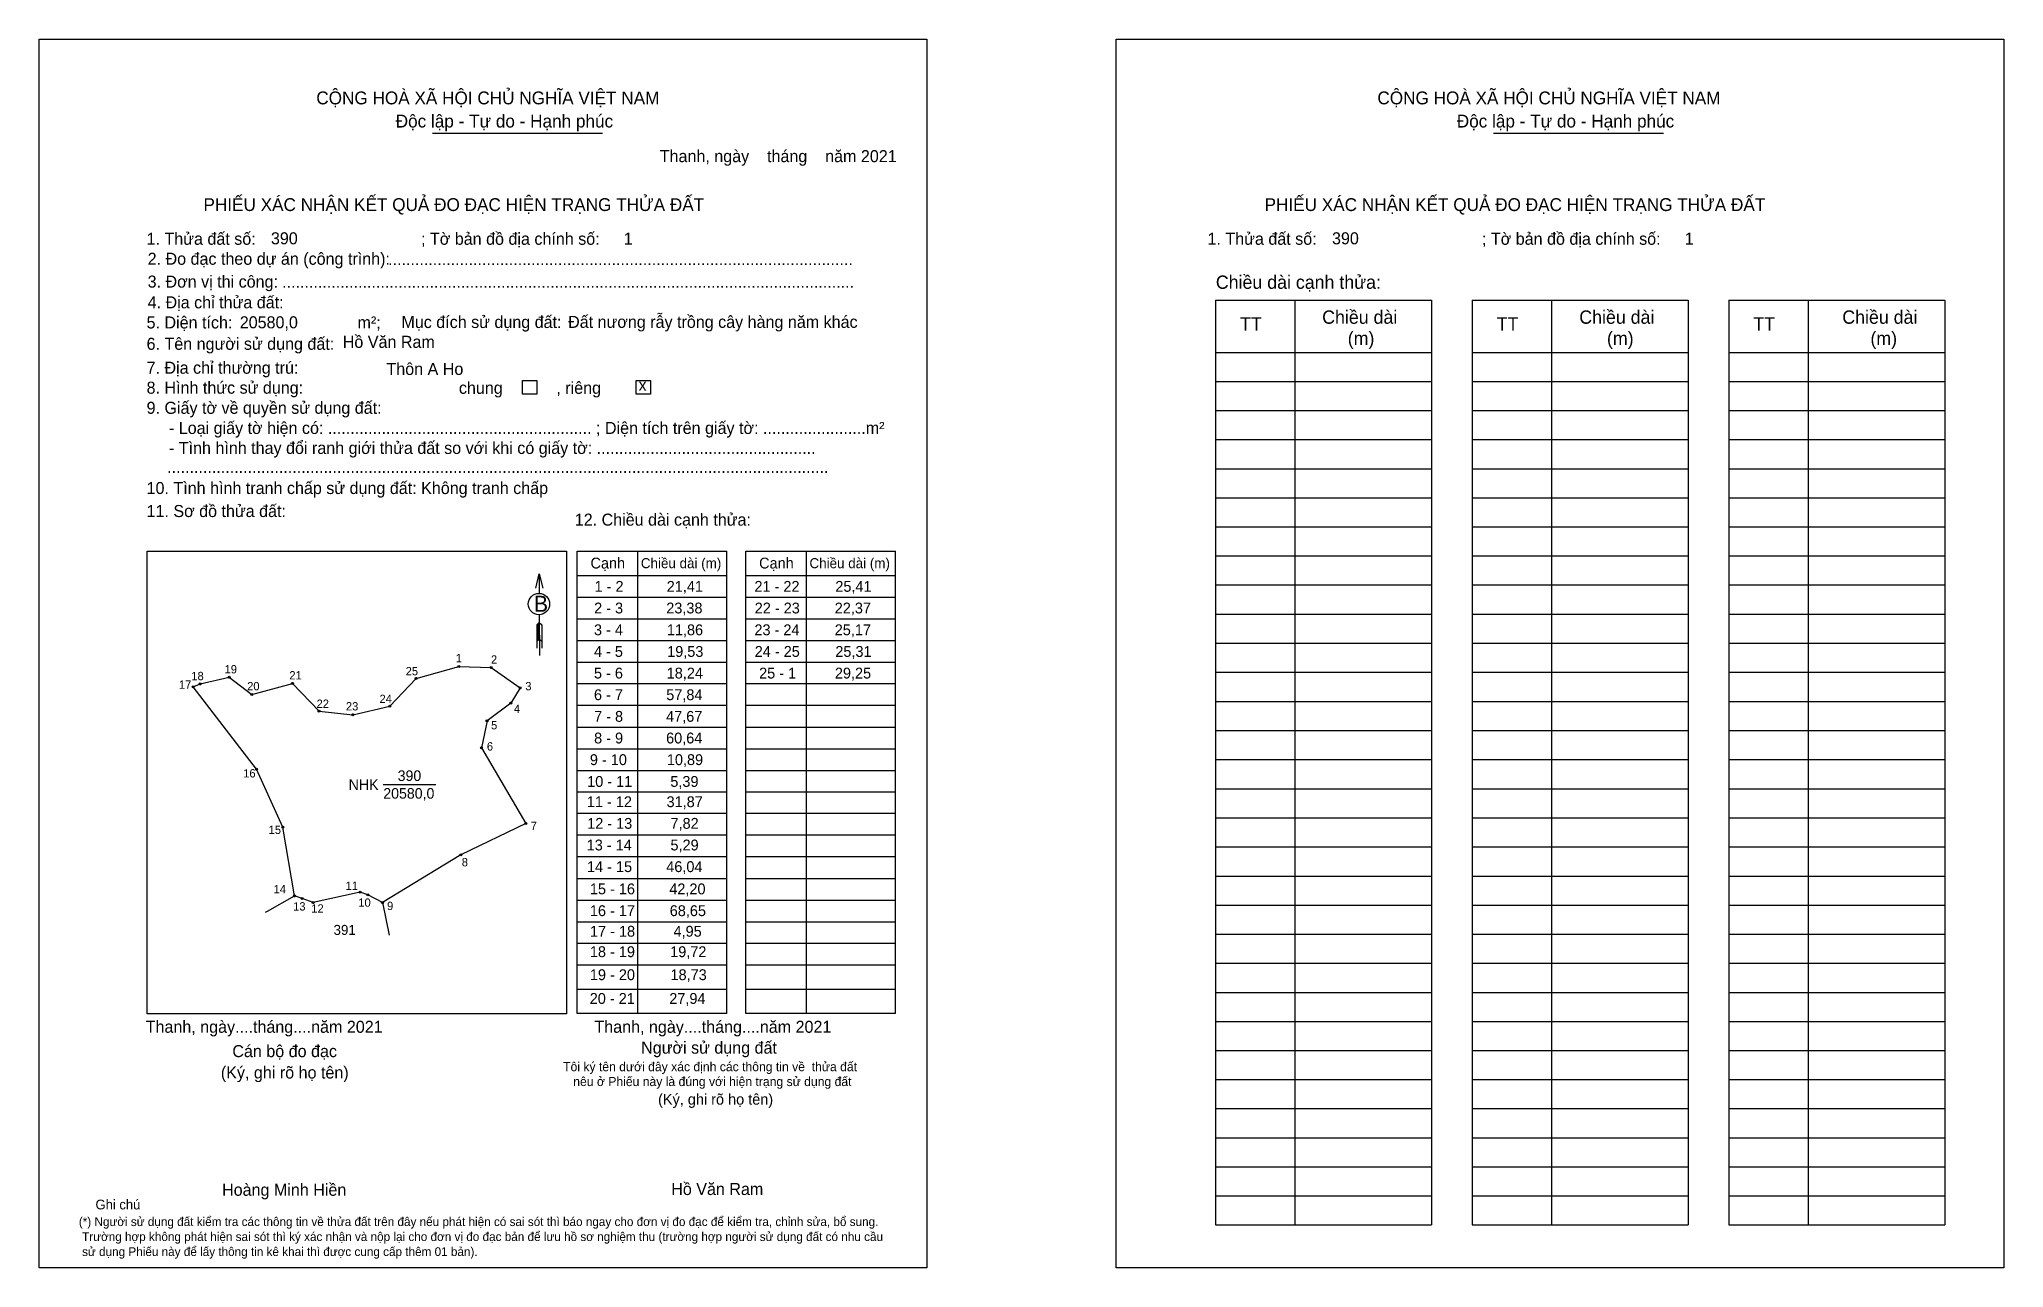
# Model space of a CAD drawing. Extents: x 545308 to 546607, y 1824417 to 1825228.
import ezdxf

# ---------------------------------------------------------------- set-up
doc = ezdxf.new("R2010")
doc.units = 0
for name, color, linetype in [('CanhThua', 7, 'Continuous'), ('kqddKhungInTrang1', 7, 'Continuous'), ('kqddKhungInTrang2', 7, 'Continuous'), ('kqddNoiDung', 7, 'Continuous'), ('kqddTemplate', 7, 'Continuous'), ('MocDinhThua', 7, 'Continuous'), ('NhanDiaChinhThua', 7, 'Continuous'), ('NhanTuCan', 7, 'Continuous'), ('RauThua', 7, 'Continuous'), ('SoHieuDinhThua', 7, 'Continuous')]:
    doc.layers.add(name, color=color, linetype=linetype)

msp = doc.modelspace()

# ---------------------------------------------------------------- linework, layer by layer
at = {"layer": 'CanhThua'}
for p, q in [((545557.2, 1824806.1), (545585.3, 1824814)), ((545585.3, 1824814), (545606.7, 1824813.3)), ((545606.7, 1824813.3), (545625.9, 1824799.9)), ((545409.7, 1824800.5), (545414.3, 1824802.4)), ((545451.6, 1824746.1), (545409.7, 1824800.5)), ((545414.3, 1824802.4), (545433.5, 1824806.8)), ((545433.5, 1824806.8), (545448.4, 1824795.5)), ((545448.4, 1824795.5), (545475.4, 1824802.8)), ((545475.4, 1824802.8), (545492.9, 1824784.4)), ((545539.7, 1824787.8), (545557.2, 1824806.1)), ((545625.9, 1824799.9), (545619.7, 1824789.8)), ((545492.9, 1824784.4), (545515.2, 1824782.1)), ((545515.2, 1824782.1), (545539.7, 1824787.8)), ((545619.7, 1824789.8), (545604, 1824778.1)), ((545604, 1824778.1), (545600.4, 1824760.2)), ((545600.4, 1824760.2), (545629.6, 1824710.2)), ((545469, 1824707.7), (545451.6, 1824746.1)), ((545476.7, 1824662.3), (545469, 1824707.7)), ((545629.6, 1824710.2), (545586.6, 1824689.5)), ((545586.6, 1824689.5), (545534.9, 1824657.9)), ((545481.7, 1824660.6), (545476.7, 1824662.3)), ((545489, 1824657.9), (545481.7, 1824660.6)), ((545520.1, 1824664.8), (545489, 1824657.9)), ((545525.2, 1824663), (545520.1, 1824664.8)), ((545534.9, 1824657.9), (545525.2, 1824663))]:
    msp.add_line(p, q, dxfattribs=at)
at = {"layer": 'kqddKhungInTrang1'}
msp.add_lwpolyline([(545307.9, 1825228.4), (545894.8, 1825228.4), (545894.8, 1824416.7), (545307.9, 1824416.7)], close=True, dxfattribs=at)
at = {"layer": 'kqddKhungInTrang2'}
msp.add_lwpolyline([(546020, 1825228.4), (546606.8, 1825228.4), (546606.8, 1824416.7), (546020, 1824416.7)], close=True, dxfattribs=at)
at = {"layer": 'kqddTemplate'}
for p, q in [((545567.9, 1825166.3), (545680.3, 1825166.3)), ((546269.5, 1825166.3), (546381.8, 1825166.3)), ((546085.7, 1825055.9), (546228.4, 1825055.9)), ((546085.7, 1825055.9), (546085.7, 1824444.9)), ((546138.2, 1825055.9), (546138.2, 1824444.9)), ((546228.4, 1825055.9), (546228.4, 1824444.9)), ((546255.4, 1825055.9), (546255.4, 1824444.9)), ((546255.4, 1825055.9), (546398.1, 1825055.9)), ((546307.9, 1825055.9), (546307.9, 1824444.9)), ((546398.1, 1825055.9), (546398.1, 1824444.9)), ((546425.1, 1825055.9), (546425.1, 1824444.9)), ((546425.1, 1825055.9), (546567.8, 1825055.9)), ((546477.6, 1825055.9), (546477.6, 1824444.9)), ((546567.8, 1825055.9), (546567.8, 1824444.9)), ((546085.7, 1825021.5), (546228.4, 1825021.5)), ((546255.4, 1825021.5), (546398.1, 1825021.5)), ((546425.1, 1825021.5), (546567.8, 1825021.5)), ((546085.7, 1825002.3), (546228.4, 1825002.3)), ((546255.4, 1825002.3), (546398.1, 1825002.3)), ((546425.1, 1825002.3), (546567.8, 1825002.3)), ((546085.7, 1824983.1), (546228.4, 1824983.1)), ((546255.4, 1824983.1), (546398.1, 1824983.1)), ((546425.1, 1824983.1), (546567.8, 1824983.1)), ((546085.7, 1824963.9), (546228.4, 1824963.9)), ((546255.4, 1824963.9), (546398.1, 1824963.9)), ((546425.1, 1824963.9), (546567.8, 1824963.9)), ((546085.7, 1824944.6), (546228.4, 1824944.6)), ((546255.4, 1824944.6), (546398.1, 1824944.6)), ((546425.1, 1824944.6), (546567.8, 1824944.6)), ((546085.7, 1824925.4), (546228.4, 1824925.4)), ((546255.4, 1824925.4), (546398.1, 1824925.4)), ((546425.1, 1824925.4), (546567.8, 1824925.4)), ((546085.7, 1824906.2), (546228.4, 1824906.2)), ((546255.4, 1824906.2), (546398.1, 1824906.2)), ((546425.1, 1824906.2), (546567.8, 1824906.2)), ((545663.7, 1824890.1), (545762.5, 1824890.1)), ((545663.7, 1824584.7), (545663.7, 1824890.1)), ((545703.4, 1824890.1), (545703.4, 1824584.7)), ((545762.5, 1824584.7), (545762.5, 1824890.1)), ((545775.2, 1824890.1), (545874.1, 1824890.1)), ((545775.2, 1824584.7), (545775.2, 1824890.1)), ((545815, 1824890.1), (545815, 1824584.7)), ((545874.1, 1824584.7), (545874.1, 1824890.1)), ((546085.7, 1824887), (546228.4, 1824887)), ((546255.4, 1824887), (546398.1, 1824887)), ((546425.1, 1824887), (546567.8, 1824887)), ((545638.5, 1824875.1), (545638.5, 1824862.3)), ((545663.7, 1824874.1), (545762.5, 1824874.1)), ((545775.2, 1824874.1), (545874.1, 1824874.1)), ((546085.7, 1824867.8), (546228.4, 1824867.8)), ((546255.4, 1824867.8), (546398.1, 1824867.8)), ((546425.1, 1824867.8), (546567.8, 1824867.8)), ((545638.5, 1824848.2), (545638.6, 1824821.2)), ((545663.7, 1824859.8), (545762.5, 1824859.8)), ((545775.2, 1824859.8), (545874.1, 1824859.8)), ((546085.7, 1824848.5), (546228.4, 1824848.5)), ((546255.4, 1824848.5), (546398.1, 1824848.5)), ((546425.1, 1824848.5), (546567.8, 1824848.5)), ((545638.5, 1824843), (545636.9, 1824841.5)), ((545638.5, 1824842.3), (545636.9, 1824840.7)), ((545638.5, 1824841.6), (545636.9, 1824840)), ((545636.9, 1824841.5), (545636.9, 1824826)), ((545638.5, 1824840.8), (545636.9, 1824839.3)), ((545638.5, 1824840.1), (545636.9, 1824838.5)), ((545638.5, 1824839.4), (545636.9, 1824837.8)), ((545638.5, 1824838.6), (545636.9, 1824837.1)), ((545638.6, 1824837.9), (545636.9, 1824836.3)), ((545638.6, 1824837.2), (545636.9, 1824835.6)), ((545638.6, 1824836.4), (545636.9, 1824834.9)), ((545638.6, 1824835.7), (545636.9, 1824834.1)), ((545638.6, 1824835), (545636.9, 1824833.4)), ((545638.6, 1824834.3), (545636.9, 1824832.7)), ((545638.5, 1824843), (545640.2, 1824841.5)), ((545640.2, 1824841.5), (545640.2, 1824826)), ((545663.7, 1824845.5), (545762.5, 1824845.5)), ((545775.2, 1824845.5), (545874.1, 1824845.5)), ((545638.6, 1824833.5), (545636.9, 1824831.9)), ((545638.6, 1824832.8), (545636.9, 1824831.2)), ((545638.6, 1824832.1), (545636.9, 1824830.5)), ((545638.6, 1824832.1), (545640.2, 1824830.5)), ((545663.7, 1824831.2), (545762.5, 1824831.2)), ((545775.2, 1824831.2), (545874.1, 1824831.2)), ((546085.7, 1824829.3), (546228.4, 1824829.3)), ((546255.4, 1824829.3), (546398.1, 1824829.3)), ((546425.1, 1824829.3), (546567.8, 1824829.3)), ((545663.7, 1824816.9), (545762.5, 1824816.9)), ((545775.2, 1824816.9), (545874.1, 1824816.9)), ((546085.7, 1824810.1), (546228.4, 1824810.1)), ((546255.4, 1824810.1), (546398.1, 1824810.1)), ((546425.1, 1824810.1), (546567.8, 1824810.1)), ((545663.7, 1824802.6), (545762.5, 1824802.6)), ((545775.2, 1824802.6), (545874.1, 1824802.6)), ((545663.7, 1824788.3), (545762.5, 1824788.3)), ((545775.2, 1824788.3), (545874.1, 1824788.3)), ((546085.7, 1824790.9), (546228.4, 1824790.9)), ((546255.4, 1824790.9), (546398.1, 1824790.9)), ((546425.1, 1824790.9), (546567.8, 1824790.9)), ((545663.7, 1824773.9), (545762.5, 1824773.9)), ((545775.2, 1824773.9), (545874.1, 1824773.9)), ((546085.7, 1824771.6), (546228.4, 1824771.6)), ((546255.4, 1824771.6), (546398.1, 1824771.6)), ((546425.1, 1824771.6), (546567.8, 1824771.6)), ((545663.7, 1824759.6), (545762.5, 1824759.6)), ((545775.2, 1824759.6), (545874.1, 1824759.6)), ((545663.7, 1824745.3), (545762.5, 1824745.3)), ((545775.2, 1824745.3), (545874.1, 1824745.3)), ((546085.7, 1824752.4), (546228.4, 1824752.4)), ((546255.4, 1824752.4), (546398.1, 1824752.4)), ((546425.1, 1824752.4), (546567.8, 1824752.4)), ((545762.5, 1824731), (545663.7, 1824731)), ((545874.1, 1824731), (545775.2, 1824731)), ((546085.7, 1824733.2), (546228.4, 1824733.2)), ((546255.4, 1824733.2), (546398.1, 1824733.2)), ((546425.1, 1824733.2), (546567.8, 1824733.2)), ((545762.5, 1824716.7), (545663.7, 1824716.7)), ((545874.1, 1824716.7), (545775.2, 1824716.7)), ((546085.7, 1824714), (546228.4, 1824714)), ((546255.4, 1824714), (546398.1, 1824714)), ((546425.1, 1824714), (546567.8, 1824714)), ((545762.5, 1824702.4), (545663.7, 1824702.4)), ((545874.1, 1824702.4), (545775.2, 1824702.4)), ((546085.7, 1824694.8), (546228.4, 1824694.8)), ((546255.4, 1824694.8), (546398.1, 1824694.8)), ((546425.1, 1824694.8), (546567.8, 1824694.8)), ((545762.5, 1824688.1), (545663.7, 1824688.1)), ((545874.1, 1824688.1), (545775.2, 1824688.1)), ((545762.5, 1824673.7), (545663.7, 1824673.7)), ((545874.1, 1824673.7), (545775.2, 1824673.7)), ((546085.7, 1824675.5), (546228.4, 1824675.5)), ((546255.4, 1824675.5), (546398.1, 1824675.5)), ((546425.1, 1824675.5), (546567.8, 1824675.5)), ((545762.5, 1824659.4), (545663.7, 1824659.4)), ((545874.1, 1824659.4), (545775.2, 1824659.4)), ((546085.7, 1824656.3), (546228.4, 1824656.3)), ((546255.4, 1824656.3), (546398.1, 1824656.3)), ((546425.1, 1824656.3), (546567.8, 1824656.3)), ((545762.5, 1824645.1), (545663.7, 1824645.1)), ((545874.1, 1824645.1), (545775.2, 1824645.1)), ((545762.5, 1824630.8), (545663.7, 1824630.8)), ((545874.1, 1824630.8), (545775.2, 1824630.8)), ((546085.7, 1824637.1), (546228.4, 1824637.1)), ((546255.4, 1824637.1), (546398.1, 1824637.1)), ((546425.1, 1824637.1), (546567.8, 1824637.1)), ((545762.5, 1824616.5), (545663.7, 1824616.5)), ((545874.1, 1824616.5), (545775.2, 1824616.5)), ((546085.7, 1824617.9), (546228.4, 1824617.9)), ((546255.4, 1824617.9), (546398.1, 1824617.9)), ((546425.1, 1824617.9), (546567.8, 1824617.9)), ((545762.5, 1824600.6), (545663.7, 1824600.6)), ((545874.1, 1824600.6), (545775.2, 1824600.6)), ((546085.7, 1824598.6), (546228.4, 1824598.6)), ((546255.4, 1824598.6), (546398.1, 1824598.6)), ((546425.1, 1824598.6), (546567.8, 1824598.6)), ((545762.5, 1824584.7), (545663.7, 1824584.7)), ((545874.1, 1824584.7), (545775.2, 1824584.7)), ((546085.7, 1824579.4), (546228.4, 1824579.4)), ((546255.4, 1824579.4), (546398.1, 1824579.4)), ((546425.1, 1824579.4), (546567.8, 1824579.4)), ((546085.7, 1824560.2), (546228.4, 1824560.2)), ((546255.4, 1824560.2), (546398.1, 1824560.2)), ((546425.1, 1824560.2), (546567.8, 1824560.2)), ((546085.7, 1824541), (546228.4, 1824541)), ((546255.4, 1824541), (546398.1, 1824541)), ((546425.1, 1824541), (546567.8, 1824541)), ((546085.7, 1824521.8), (546228.4, 1824521.8)), ((546255.4, 1824521.8), (546398.1, 1824521.8)), ((546425.1, 1824521.8), (546567.8, 1824521.8)), ((546085.7, 1824502.5), (546228.4, 1824502.5)), ((546255.4, 1824502.5), (546398.1, 1824502.5)), ((546425.1, 1824502.5), (546567.8, 1824502.5)), ((546085.7, 1824483.3), (546228.4, 1824483.3)), ((546255.4, 1824483.3), (546398.1, 1824483.3)), ((546425.1, 1824483.3), (546567.8, 1824483.3)), ((546085.7, 1824464.1), (546228.4, 1824464.1)), ((546255.4, 1824464.1), (546398.1, 1824464.1)), ((546425.1, 1824464.1), (546567.8, 1824464.1)), ((546085.7, 1824444.9), (546228.4, 1824444.9)), ((546255.4, 1824444.9), (546398.1, 1824444.9)), ((546425.1, 1824444.9), (546567.8, 1824444.9))]:
    msp.add_line(p, q, dxfattribs=at)
for points in [[(545627.4, 1825002.9), (545636.9, 1825002.9), (545636.9, 1824994), (545627.4, 1824994)], [(545702.5, 1825002.9), (545712, 1825002.9), (545712, 1824994), (545702.5, 1824994)], [(545379.3, 1824890.1), (545656.6, 1824890.1), (545656.6, 1824584.4), (545379.3, 1824584.4)]]:
    msp.add_lwpolyline(points, close=True, dxfattribs=at)
msp.add_lwpolyline([(545636.2, 1824865.8), (545638.5, 1824875.1), (545640.8, 1824865.8)], dxfattribs=at)
msp.add_circle((545638.3, 1824855.2), 7.05, dxfattribs=at)
at = {"layer": 'MocDinhThua'}
for centre in [(545585.3, 1824814), (545606.7, 1824813.3), (545409.7, 1824800.5), (545414.3, 1824802.4), (545433.5, 1824806.8), (545448.4, 1824795.5), (545475.4, 1824802.8), (545557.2, 1824806.1), (545625.9, 1824799.9), (545492.9, 1824784.4), (545515.2, 1824782.1), (545539.7, 1824787.8), (545619.7, 1824789.8), (545604, 1824778.1), (545600.4, 1824760.2), (545451.6, 1824746.1), (545469, 1824707.7), (545629.6, 1824710.2), (545586.6, 1824689.5), (545520.1, 1824664.8), (545476.7, 1824662.3), (545481.7, 1824660.6), (545489, 1824657.9), (545525.2, 1824663), (545534.9, 1824657.9)]:
    msp.add_circle(centre, 0.66, dxfattribs=at)
at = {"layer": 'NhanDiaChinhThua'}
msp.add_line((545535.4, 1824735.9), (545570.2, 1824735.9), dxfattribs=at)
at = {"layer": 'RauThua'}
for p, q in [((545458.9, 1824652.2), (545476.7, 1824662.3)), ((545534.9, 1824657.9), (545539.3, 1824636.5)), ((545457.5, 1824651.7), (545458.9, 1824652.2))]:
    msp.add_line(p, q, dxfattribs=at)

# ---------------------------------------------------------------- texts
at = {"layer": 'kqddNoiDung'}
for s, height, p in [('Thanh, ngày    tháng    năm 2021  ', 7.952, (545718.2, 1825147.2)), ('390', 7.95, (545461.1, 1825092.9)), ('1', 7.95, (545694.4, 1825092.7)), ('390', 7.95, (546162.7, 1825092.9)), ('1', 7.95, (546395.9, 1825092.7)), ('........................................................................................................', 7.9523, (545538.6, 1825079.2)), ('................................................................................................................................', 7.9523, (545468.5, 1825064.2)), ('20580,0', 7.95, (545440.5, 1825037.4)), ('Đất nương rẫy trồng cây hàng năm khác', 7.952, (545657.6, 1825037.7)), ('Hồ Văn Ram', 7.95, (545508.6, 1825024.5)), ('Thôn A Ho', 7.95, (545537.5, 1825006.6)), ('x', 7.95, (545704.2, 1824996.1)), ('1 - 2', 7.16, (545675.1, 1824863.3)), ('21,41', 7.16, (545722.8, 1824863.3)), ('21 - 22', 7.16, (545780.8, 1824863.3)), ('25,41', 7.16, (545834.3, 1824863.3)), ('2 - 3', 7.16, (545674.8, 1824849)), ('23,38', 7.16, (545722.5, 1824849)), ('22 - 23', 7.16, (545781, 1824849)), ('22,37', 7.16, (545833.9, 1824849)), ('3 - 4', 7.16, (545674.7, 1824834.6)), ('11,86', 7.16, (545722.9, 1824834.6)), ('23 - 24', 7.16, (545780.8, 1824834.6)), ('25,17', 7.16, (545833.9, 1824834.6)), ('4 - 5', 7.16, (545674.7, 1824820.3)), ('19,53', 7.16, (545723.1, 1824820.3)), ('24 - 25', 7.16, (545781, 1824820.3)), ('25,31', 7.16, (545834.3, 1824820.3)), ('5 - 6', 7.16, (545674.7, 1824806)), ('18,24', 7.16, (545722.8, 1824806)), ('25 - 1', 7.16, (545783.9, 1824806)), ('29,25', 7.16, (545834, 1824806)), ('6 - 7', 7.16, (545674.7, 1824791.7)), ('57,84', 7.16, (545722.5, 1824791.7)), ('7 - 8', 7.16, (545674.8, 1824777.4)), ('47,67', 7.16, (545722.4, 1824777.4)), ('8 - 9', 7.16, (545674.8, 1824763.1)), ('60,64', 7.16, (545722.4, 1824763.1)), ('9 - 10', 7.16, (545672, 1824748.8)), ('10,89', 7.16, (545722.9, 1824748.8)), ('10 - 11', 7.16, (545670.2, 1824734.4)), ('5,39', 7.16, (545725.2, 1824734.4)), ('11 - 12', 7.16, (545670, 1824721)), ('31,87', 7.16, (545722.7, 1824721)), ('12 - 13', 7.16, (545670.2, 1824706.7)), ('7,82', 7.16, (545725.3, 1824706.7)), ('13 - 14', 7.16, (545669.9, 1824692.4)), ('5,29', 7.16, (545725.3, 1824692.4)), ('14 - 15', 7.16, (545670.1, 1824678.1)), ('46,04', 7.16, (545722.5, 1824678.1)), ('15 - 16', 7.16, (545672, 1824663.4)), ('42,20', 7.16, (545724.5, 1824663.4)), ('16 - 17', 7.16, (545672, 1824649)), ('68,65', 7.16, (545724.8, 1824649)), ('17 - 18', 7.16, (545672.1, 1824635.4)), ('4,95', 7.16, (545727.3, 1824635.4)), ('18 - 19', 7.16, (545672, 1824621.9)), ('19,72', 7.16, (545725.1, 1824621.9)), ('19 - 20', 7.16, (545672, 1824606.7)), ('18,73', 7.16, (545725.3, 1824606.7)), ('20 - 21', 7.16, (545671.9, 1824591)), ('27,94', 7.16, (545724.5, 1824591)), ('Thanh, ngày....tháng....năm 2021', 7.952, (545378.3, 1824571.9)), ('Thanh, ngày....tháng....năm 2021', 7.952, (545675, 1824571.9)), ('Hồ Văn Ram', 7.95, (545725.8, 1824464.7))]:
    msp.add_text(s, height=height, dxfattribs=at).set_placement(p)
at = {"layer": 'kqddTemplate'}
for s, height, p in [('CỘNG HOÀ XÃ HỘI CHỦ NGHĨA VIỆT NAM', 8.482, (545491.1, 1825185.4)), ('CỘNG HOÀ XÃ HỘI CHỦ NGHĨA VIỆT NAM', 8.482, (546192.7, 1825185.4)), ('Độc lập - Tự do - Hạnh phúc', 8.482, (545543.6, 1825170.1)), ('Độc lập - Tự do - Hạnh phúc', 8.482, (546245.2, 1825170.1)), ('PHIẾU XÁC NHẬN KẾT QUẢ ĐO ĐẠC HIỆN TRẠNG THỬA ĐẤT', 8.482, (545416.5, 1825114.9)), ('PHIẾU XÁC NHẬN KẾT QUẢ ĐO ĐẠC HIỆN TRẠNG THỬA ĐẤT', 8.482, (546118.1, 1825114.9)), ('1. Thửa đất số:                                     ; Tờ bản đồ địa chính số:', 7.952, (545378.9, 1825092.6)), ('1. Thửa đất số:                                     ; Tờ bản đồ địa chính số:', 7.952, (546080.4, 1825092.6)), ('2. Đo đạc theo dự án (công trình): ', 7.952, (545379.6, 1825079.4)), ('3. Đơn vị thi công: ', 7.952, (545379.6, 1825064.3)), ('Chiều dài cạnh thửa:', 8.787, (546085.9, 1825063.5)), ('4. Địa chỉ thửa đất:', 7.952, (545379.6, 1825050.6)), ('5. Diện tích:                            m²; ', 7.952, (545378.9, 1825037.3)), ('Mục đích sử dụng đất:', 7.952, (545547.4, 1825037.6)), ('TT', 8.79, (546101.9, 1825035.9)), ('Chiều dài', 8.79, (546156.2, 1825040.4)), ('TT', 8.79, (546271.6, 1825035.9)), ('Chiều dài', 8.79, (546326.2, 1825040.4)), ('TT', 8.79, (546441.3, 1825035.9)), ('Chiều dài', 8.79, (546500.1, 1825040.4)), ('6. Tên người sử dụng đất:', 7.952, (545378.9, 1825023.2)), ('(m)', 8.79, (546173.1, 1825026.4)), ('(m)', 8.79, (546344.5, 1825026.4)), ('(m)', 8.79, (546518.7, 1825026.4)), ('7. Địa chỉ thường trú:', 7.952, (545378.9, 1825007.4)), ('8. Hình thức sử dụng:', 7.952, (545378.9, 1824994.2)), ('chung            , riêng', 7.952, (545585.4, 1824994.1)), ('9. Giấy tờ về quyền sử dụng đất:', 7.952, (545378.9, 1824980.9)), ('     - Loại giấy tờ hiện có: ........................................................... ; Diện tích trên giấy tờ: .......................m²', 7.9523, (545378.9, 1824967.6)), ('     - Tình hình thay đổi ranh giới thửa đất so với khi có giấy tờ: .................................................', 7.9523, (545378.9, 1824954.4)), ('....................................................................................................................................................', 7.9523, (545392.5, 1824941.8)), ('10. Tình hình tranh chấp sử dụng đất: Không tranh chấp', 7.952, (545378.9, 1824927.9)), ('11. Sơ đồ thửa đất:', 7.952, (545378.9, 1824912.7)), ('12. Chiều dài cạnh thửa:', 7.952, (545662, 1824907)), ('Cạnh', 7.16, (545672.4, 1824878.7)), ('Chiều dài (m)', 6.627, (545705.7, 1824878.9)), ('Cạnh', 7.16, (545783.9, 1824878.7)), ('Chiều dài (m)', 6.627, (545817.2, 1824878.9)), ('B', 10.6, (545634.9, 1824850.1)), ('Cán bộ đo đạc', 7.952, (545435.6, 1824555.8)), ('Người sử dụng đất', 7.952, (545705.9, 1824558.1)), ('(Ký, ghi rõ họ tên)', 7.952, (545428, 1824541.7)), ('Tôi ký tên dưới đây xác định các thông tin về  thửa đất ', 6.012, (545654.3, 1824546.5)), ('nêu ở Phiếu này là đúng với hiện trạng sử dụng đất', 6.012, (545661, 1824536.7)), ('(Ký, ghi rõ họ tên)', 7.157, (545717.1, 1824524.4)), ('Hoàng Minh Hiền', 7.952, (545428.8, 1824464.2)), ('Ghi chú', 6.44, (545345.1, 1824455.2)), ('(*) Người sử dụng đất kiểm tra các thông tin về thửa đất trên đây nếu phát hiện có sai sót thì báo ngay cho đơn vị đo đạc để kiểm tra, chỉnh sửa, bổ sung.', 5.7972, (545334.1, 1824444.2)), (' Trường hợp không phát hiện sai sót thì ký xác nhận và nộp lại cho đơn vị đo đạc bản để lưu hồ sơ nghiệm thu (trường hợp người sử dụng đất có nhu cầu', 5.7972, (545334.1, 1824434.3)), (' sử dụng Phiếu này để lấy thông tin kê khai thì được cung cấp thêm 01 bản).', 5.797, (545334.1, 1824424.4))]:
    msp.add_text(s, height=height, dxfattribs=at).set_placement(p)
at = {"layer": 'NhanDiaChinhThua'}
for s, p in [('390', (545544.9, 1824738.3)), ('NHK', (545512.5, 1824732.4)), ('20580,0', (545535.4, 1824726.6))]:
    msp.add_text(s, height=6.99, dxfattribs=at).set_placement(p)
at = {"layer": 'NhanTuCan'}
msp.add_text('391', height=6.6, dxfattribs=at).set_placement((545502.5, 1824636.6))
at = {"layer": 'SoHieuDinhThua'}
for s, p in [('1', (545583.3, 1824816.7)), ('2', (545606.6, 1824815.8)), ('18', (545408.5, 1824804.9)), ('19', (545430.5, 1824809.4)), ('21', (545473.3, 1824805.4)), ('25', (545550.2, 1824808.1)), ('17', (545400.3, 1824799.2)), ('20', (545445.4, 1824798.2)), ('24', (545532.9, 1824789.8)), ('3', (545629.3, 1824798.2)), ('22', (545491.3, 1824786.6)), ('23', (545510.7, 1824784.9)), ('4', (545621.8, 1824783.3)), ('5', (545606.7, 1824772.4)), ('6', (545603.9, 1824758.4)), ('16', (545442.8, 1824740.6)), ('15', (545459.6, 1824703.3)), ('7', (545632.9, 1824705.9)), ('8', (545587.3, 1824681.9)), ('14', (545462.9, 1824664.1)), ('11', (545510.5, 1824666.3)), ('13', (545475.8, 1824652.7)), ('12', (545487.8, 1824651.3)), ('10', (545518.9, 1824655.2)), ('9', (545537.9, 1824653))]:
    msp.add_text(s, height=5.5, dxfattribs=at).set_placement(p)

doc.saveas('drawing.dxf')
